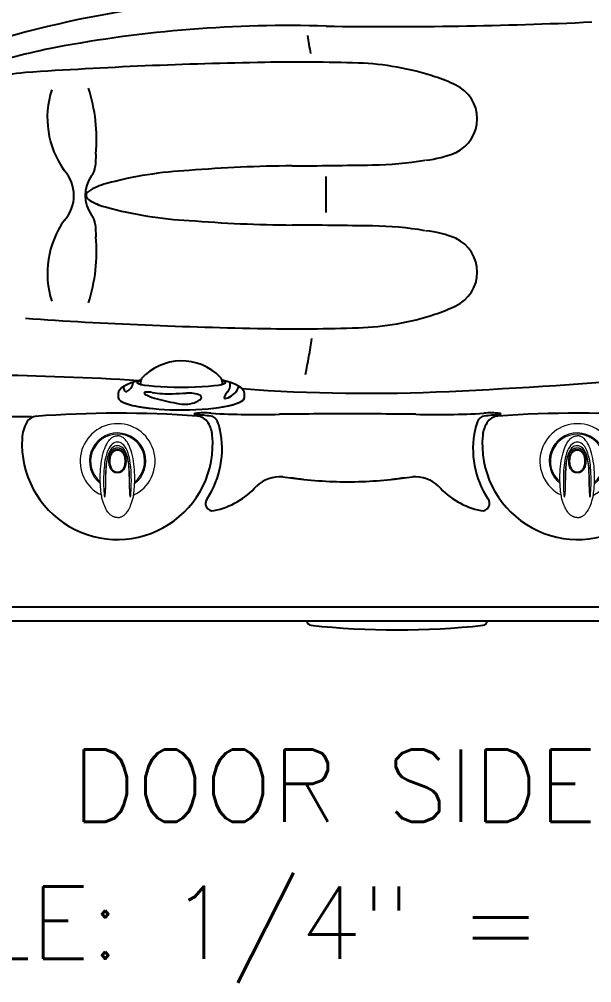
# Model space of a CAD drawing. Extents: x 941 to 1034, y 781 to 934.
# Drawn here: x 970.5 to 1002.2, y 780.6 to 834 of the extents above; entities that cross this region are included whole.
import ezdxf
from ezdxf.enums import TextEntityAlignment as Align

# ---------------------------------------------------------------- set-up
doc = ezdxf.new("R2010")
doc.units = 0
doc.header["$MEASUREMENT"] = 0
doc.layers.add('1', color=4, linetype='Continuous')
doc.layers.add('DIM', color=3, linetype='Continuous')
doc.styles.add('SIMPLEX', font='simplex')

# ---------------------------------------------------------------- blocks, each defined once
blk = doc.blocks.new('DIVERTERVALVE')
at = {"layer": '1', "linetype": 'Continuous', "lineweight": 0}
for points in [[(-0.901, -1.895), (-0.903, -1.87), (-0.909, -1.821), (-0.918, -1.749), (-0.929, -1.657), (-0.94, -1.548), (-0.95, -1.42), (-0.959, -1.274), (-0.966, -1.109), (-0.968, -0.934), (-0.966, -0.763), (-0.959, -0.597), (-0.949, -0.441), (-0.936, -0.293), (-0.918, -0.142), (-0.894, 0.017), (-0.866, 0.174), (-0.833, 0.321), (-0.798, 0.457), (-0.758, 0.587), (-0.714, 0.71), (-0.67, 0.817), (-0.626, 0.911), (-0.581, 0.995), (-0.536, 1.068), (-0.491, 1.132), (-0.446, 1.188), (-0.402, 1.235), (-0.359, 1.275), (-0.317, 1.308), (-0.277, 1.335), (-0.24, 1.357), (-0.205, 1.373), (-0.172, 1.386), (-0.139, 1.396), (-0.107, 1.403), (-0.074, 1.408), (-0.041, 1.411), (-0.008, 1.412)], [(0.885, -1.895), (0.887, -1.87), (0.893, -1.821), (0.902, -1.749), (0.913, -1.657), (0.924, -1.548), (0.934, -1.422), (0.943, -1.279), (0.95, -1.119), (0.952, -0.949), (0.95, -0.781), (0.944, -0.618), (0.935, -0.463), (0.922, -0.316), (0.905, -0.166), (0.882, -0.006), (0.854, 0.151), (0.822, 0.3), (0.787, 0.439), (0.747, 0.572), (0.703, 0.699), (0.658, 0.809), (0.613, 0.906), (0.567, 0.992), (0.52, 1.067), (0.474, 1.133), (0.429, 1.189), (0.385, 1.236), (0.342, 1.276), (0.3, 1.309), (0.26, 1.336), (0.223, 1.357), (0.188, 1.373), (0.155, 1.386), (0.123, 1.396), (0.091, 1.403), (0.058, 1.408), (0.025, 1.411), (-0.008, 1.412)], [(-0.901, -1.895), (-0.901, -1.901), (-0.899, -1.911), (-0.896, -1.927), (-0.892, -1.947), (-0.887, -1.97)], [(-0.008, -3.126), (-0.012, -3.126), (-0.017, -3.126), (-0.023, -3.126), (-0.03, -3.125), (-0.037, -3.125), (-0.045, -3.125), (-0.054, -3.124), (-0.063, -3.123), (-0.073, -3.122), (-0.083, -3.121), (-0.094, -3.119), (-0.106, -3.117), (-0.119, -3.115), (-0.133, -3.112), (-0.148, -3.108), (-0.164, -3.103), (-0.182, -3.098), (-0.201, -3.091), (-0.221, -3.083), (-0.243, -3.074), (-0.266, -3.062), (-0.29, -3.049), (-0.317, -3.033), (-0.345, -3.014), (-0.374, -2.992), (-0.405, -2.966), (-0.437, -2.936), (-0.47, -2.901), (-0.504, -2.862), (-0.539, -2.817), (-0.575, -2.766), (-0.611, -2.71), (-0.647, -2.647), (-0.682, -2.578), (-0.718, -2.501), (-0.753, -2.416), (-0.788, -2.321), (-0.822, -2.215), (-0.855, -2.099), (-0.887, -1.97)], [(-0.008, -3.126), (-0.004, -3.126), (0.001, -3.126), (0.007, -3.126), (0.014, -3.125), (0.021, -3.125), (0.029, -3.125), (0.038, -3.124), (0.047, -3.123), (0.057, -3.122), (0.067, -3.121), (0.078, -3.119), (0.09, -3.117), (0.103, -3.115), (0.117, -3.112), (0.132, -3.108), (0.148, -3.103), (0.166, -3.098), (0.185, -3.091), (0.205, -3.083), (0.227, -3.073), (0.25, -3.062), (0.275, -3.048), (0.302, -3.032), (0.33, -3.013), (0.359, -2.991), (0.39, -2.965), (0.422, -2.934), (0.456, -2.899), (0.49, -2.859), (0.526, -2.814), (0.561, -2.763), (0.597, -2.706), (0.634, -2.642), (0.67, -2.571), (0.706, -2.492), (0.741, -2.405), (0.776, -2.31), (0.809, -2.206), (0.841, -2.093), (0.871, -1.971)], [(0.871, -1.97), (0.876, -1.947), (0.88, -1.927), (0.883, -1.911), (0.885, -1.901), (0.885, -1.895)]]:
    blk.add_lwpolyline(points, dxfattribs=at)
at = {"layer": '1', "color": 3, "lineweight": 0}
for points in [[(-0.008, 1.059), (-0.075, 1.054), (-0.149, 1.037), (-0.223, 1.003), (-0.294, 0.953), (-0.361, 0.887), (-0.425, 0.805), (-0.486, 0.706), (-0.544, 0.588), (-0.597, 0.449), (-0.643, 0.299), (-0.676, 0.159), (-0.701, 0.03), (-0.72, -0.098), (-0.736, -0.229), (-0.75, -0.369), (-0.762, -0.523), (-0.77, -0.692), (-0.776, -0.878), (-0.778, -1.083), (-0.775, -1.31), (-0.767, -1.563), (-0.749, -1.846)], [(-0.008, 0.857), (-0.093, 0.849), (-0.172, 0.825), (-0.246, 0.784), (-0.319, 0.722), (-0.388, 0.637), (-0.452, 0.528), (-0.51, 0.395), (-0.559, 0.24), (-0.6, 0.061), (-0.633, -0.142), (-0.658, -0.369), (-0.674, -0.623), (-0.679, -0.862), (-0.679, -1.073), (-0.679, -1.261), (-0.681, -1.43), (-0.685, -1.582), (-0.692, -1.719), (-0.702, -1.842), (-0.715, -1.951)], [(-0.712, -1.957), (-0.694, -1.869), (-0.68, -1.762), (-0.669, -1.638), (-0.661, -1.498), (-0.656, -1.341), (-0.652, -1.168), (-0.649, -0.977), (-0.646, -0.778), (-0.64, -0.603), (-0.632, -0.447), (-0.623, -0.309), (-0.611, -0.186), (-0.597, -0.075), (-0.581, 0.026), (-0.563, 0.116), (-0.543, 0.198), (-0.521, 0.271), (-0.497, 0.336), (-0.473, 0.393), (-0.447, 0.444), (-0.42, 0.489), (-0.394, 0.528), (-0.368, 0.562), (-0.342, 0.59), (-0.317, 0.615), (-0.293, 0.636), (-0.27, 0.654), (-0.247, 0.67), (-0.227, 0.682), (-0.207, 0.693), (-0.189, 0.702), (-0.172, 0.71), (-0.156, 0.716), (-0.141, 0.722), (-0.127, 0.726), (-0.114, 0.73), (-0.102, 0.733), (-0.091, 0.736), (-0.081, 0.738), (-0.072, 0.74), (-0.063, 0.741), (-0.054, 0.743), (-0.047, 0.744), (-0.04, 0.745), (-0.033, 0.745), (-0.027, 0.746), (-0.022, 0.746), (-0.017, 0.746), (-0.012, 0.746), (-0.008, 0.746)], [(-0.008, -0.654), (-0.021, -0.654), (-0.036, -0.654), (-0.051, -0.652), (-0.068, -0.65), (-0.087, -0.647), (-0.108, -0.643), (-0.13, -0.637), (-0.155, -0.629), (-0.181, -0.618), (-0.209, -0.604), (-0.239, -0.586), (-0.27, -0.563), (-0.302, -0.535), (-0.333, -0.501), (-0.363, -0.462), (-0.391, -0.417), (-0.415, -0.369), (-0.435, -0.319), (-0.45, -0.271), (-0.462, -0.225), (-0.47, -0.181), (-0.476, -0.141), (-0.48, -0.105), (-0.482, -0.074), (-0.483, -0.045), (-0.484, -0.019), (-0.484, 0.007), (-0.483, 0.033), (-0.482, 0.06), (-0.48, 0.09), (-0.477, 0.123), (-0.472, 0.162), (-0.464, 0.204), (-0.454, 0.247), (-0.442, 0.29), (-0.427, 0.331), (-0.411, 0.37), (-0.394, 0.405), (-0.376, 0.437), (-0.358, 0.464), (-0.339, 0.489), (-0.321, 0.51), (-0.304, 0.529), (-0.287, 0.545), (-0.27, 0.559), (-0.256, 0.571), (-0.242, 0.581), (-0.228, 0.589), (-0.215, 0.597), (-0.202, 0.605), (-0.187, 0.612), (-0.171, 0.62), (-0.152, 0.627), (-0.129, 0.634), (-0.104, 0.641), (-0.075, 0.647), (-0.042, 0.65), (-0.008, 0.652)], [(-0.008, 0.597), (-0.026, 0.596), (-0.046, 0.595), (-0.068, 0.592), (-0.093, 0.587), (-0.118, 0.581), (-0.14, 0.573), (-0.159, 0.565), (-0.175, 0.557), (-0.191, 0.549), (-0.206, 0.54), (-0.222, 0.528), (-0.24, 0.515), (-0.257, 0.5), (-0.273, 0.485), (-0.287, 0.469), (-0.3, 0.454), (-0.312, 0.438), (-0.324, 0.421), (-0.336, 0.402), (-0.348, 0.38), (-0.361, 0.356), (-0.372, 0.33), (-0.384, 0.301), (-0.395, 0.269), (-0.405, 0.233), (-0.414, 0.192), (-0.422, 0.146), (-0.428, 0.095), (-0.431, 0.039), (-0.431, -0.024), (-0.427, -0.095), (-0.417, -0.172), (-0.401, -0.243), (-0.382, -0.303), (-0.36, -0.355), (-0.335, -0.4), (-0.31, -0.439), (-0.284, -0.471), (-0.258, -0.498), (-0.231, -0.521), (-0.205, -0.539), (-0.181, -0.554), (-0.158, -0.565), (-0.137, -0.574), (-0.118, -0.581), (-0.099, -0.586), (-0.083, -0.59), (-0.067, -0.592), (-0.053, -0.594), (-0.04, -0.596), (-0.029, -0.596), (-0.018, -0.597), (-0.008, -0.597)], [(0.733, -1.846), (0.751, -1.556), (0.76, -1.298), (0.762, -1.069), (0.76, -0.863), (0.754, -0.677), (0.745, -0.51), (0.733, -0.358), (0.719, -0.22), (0.703, -0.09), (0.683, 0.037), (0.659, 0.166), (0.625, 0.305), (0.58, 0.452), (0.527, 0.59), (0.469, 0.707), (0.408, 0.806), (0.344, 0.888), (0.278, 0.953), (0.206, 1.003), (0.132, 1.037), (0.059, 1.054), (-0.008, 1.059)], [(0.699, -1.951), (0.686, -1.84), (0.676, -1.716), (0.668, -1.577), (0.664, -1.423), (0.663, -1.255), (0.664, -1.069), (0.663, -0.865), (0.658, -0.64), (0.644, -0.394), (0.619, -0.155), (0.586, 0.052), (0.545, 0.233), (0.496, 0.39), (0.438, 0.524), (0.374, 0.634), (0.304, 0.721), (0.231, 0.783), (0.156, 0.824), (0.077, 0.849), (-0.008, 0.857)], [(-0.008, 0.746), (-0.004, 0.746), (0.001, 0.746), (0.006, 0.746), (0.011, 0.746), (0.018, 0.745), (0.024, 0.745), (0.031, 0.744), (0.039, 0.743), (0.047, 0.741), (0.056, 0.74), (0.066, 0.738), (0.076, 0.736), (0.087, 0.733), (0.099, 0.73), (0.112, 0.726), (0.126, 0.721), (0.141, 0.716), (0.157, 0.709), (0.175, 0.701), (0.193, 0.692), (0.213, 0.681), (0.234, 0.668), (0.256, 0.653), (0.28, 0.634), (0.304, 0.612), (0.329, 0.587), (0.355, 0.557), (0.382, 0.522), (0.408, 0.482), (0.435, 0.437), (0.461, 0.384), (0.486, 0.325), (0.509, 0.259), (0.531, 0.184), (0.551, 0.1), (0.568, 0.008), (0.584, -0.095), (0.597, -0.207), (0.608, -0.33), (0.618, -0.465), (0.624, -0.614), (0.629, -0.776), (0.633, -0.955), (0.636, -1.149), (0.639, -1.333), (0.645, -1.494), (0.653, -1.636), (0.664, -1.761), (0.678, -1.868), (0.696, -1.957)], [(-0.008, 0.652), (0.026, 0.65), (0.059, 0.647), (0.088, 0.641), (0.113, 0.634), (0.136, 0.627), (0.155, 0.62), (0.171, 0.612), (0.186, 0.605), (0.199, 0.597), (0.213, 0.589), (0.226, 0.581), (0.24, 0.571), (0.255, 0.559), (0.271, 0.545), (0.288, 0.529), (0.305, 0.51), (0.323, 0.489), (0.341, 0.465), (0.359, 0.438), (0.377, 0.408), (0.394, 0.374), (0.409, 0.336), (0.424, 0.296), (0.436, 0.254), (0.446, 0.212), (0.454, 0.169), (0.46, 0.13), (0.464, 0.095), (0.466, 0.065), (0.467, 0.037), (0.468, 0.012), (0.468, -0.014), (0.468, -0.04), (0.466, -0.069), (0.464, -0.1), (0.461, -0.135), (0.455, -0.174), (0.447, -0.217), (0.436, -0.263), (0.422, -0.311), (0.403, -0.36), (0.38, -0.409), (0.352, -0.455), (0.322, -0.495), (0.291, -0.531), (0.257, -0.561), (0.225, -0.585), (0.195, -0.603), (0.166, -0.618), (0.139, -0.629), (0.115, -0.637), (0.092, -0.643), (0.071, -0.647), (0.052, -0.65), (0.035, -0.652), (0.02, -0.654), (0.005, -0.654), (-0.008, -0.654)], [(-0.008, -0.597), (0.002, -0.597), (0.013, -0.596), (0.024, -0.596), (0.037, -0.594), (0.051, -0.592), (0.066, -0.59), (0.083, -0.586), (0.101, -0.581), (0.12, -0.575), (0.141, -0.566), (0.163, -0.555), (0.186, -0.542), (0.211, -0.524), (0.237, -0.503), (0.262, -0.477), (0.288, -0.447), (0.313, -0.411), (0.337, -0.369), (0.359, -0.32), (0.378, -0.265), (0.395, -0.202), (0.407, -0.129), (0.414, -0.056), (0.415, 0.012), (0.413, 0.073), (0.408, 0.13), (0.4, 0.18), (0.391, 0.225), (0.38, 0.264), (0.369, 0.298), (0.357, 0.328), (0.346, 0.354), (0.333, 0.378), (0.321, 0.401), (0.309, 0.42), (0.297, 0.437), (0.285, 0.453), (0.272, 0.468), (0.258, 0.484), (0.242, 0.499), (0.224, 0.515), (0.205, 0.529), (0.189, 0.54), (0.174, 0.55), (0.158, 0.558), (0.142, 0.566), (0.123, 0.573), (0.101, 0.581), (0.077, 0.587), (0.052, 0.592), (0.03, 0.595), (0.01, 0.596), (-0.008, 0.597)], [(-0.749, -1.846), (-0.748, -1.86), (-0.747, -1.873), (-0.745, -1.886), (-0.744, -1.897), (-0.742, -1.907), (-0.741, -1.917), (-0.74, -1.925), (-0.738, -1.933), (-0.737, -1.94), (-0.735, -1.946), (-0.733, -1.952), (-0.732, -1.958), (-0.73, -1.963), (-0.728, -1.967), (-0.726, -1.971), (-0.723, -1.974), (-0.721, -1.974), (-0.718, -1.973), (-0.716, -1.97), (-0.714, -1.966), (-0.713, -1.962), (-0.712, -1.957)], [(-0.715, -1.951), (-0.715, -1.953), (-0.714, -1.955), (-0.712, -1.957)], [(0.696, -1.957), (0.697, -1.962), (0.699, -1.967), (0.7, -1.97), (0.702, -1.973), (0.705, -1.974), (0.708, -1.973), (0.71, -1.97), (0.712, -1.966), (0.714, -1.962), (0.716, -1.957), (0.718, -1.951), (0.719, -1.946), (0.721, -1.939), (0.722, -1.932), (0.724, -1.924), (0.725, -1.916), (0.727, -1.906), (0.728, -1.896), (0.729, -1.885), (0.731, -1.873), (0.732, -1.86), (0.733, -1.846)], [(0.699, -1.951), (0.699, -1.953), (0.698, -1.955), (0.696, -1.957)]]:
    blk.add_lwpolyline(points, dxfattribs=at)
at = {"layer": '1', "linetype": 'Continuous', "lineweight": 0}
blk.add_arc((0, 0), 2.08, 295.2259, 244.2689, dxfattribs=at)
at = {"layer": '1', "color": 3, "lineweight": 0}
for radius, start, end in [(1.565, 307.1142, 232.1242), (1.497, 309.2973, 229.8845)]:
    blk.add_arc((0, 0), radius, start, end, dxfattribs=at)
blk = doc.blocks.new('2005ENVOY')
at = {"layer": '1', "color": 2}
for p, q in [((34.534, 12.598), (34.534, 12.381)), ((34.534, 12.598), (34.534, 12.381)), ((41.534, 12.381), (41.534, 12.598)), ((41.534, 12.381), (41.534, 12.598))]:
    blk.add_line(p, q, dxfattribs=at)
at = {"layer": '1', "linetype": 'Continuous'}
blk.add_lwpolyline([(81, 0, 0.414214), (93, 12), (93, 77, 0.414214), (81, 89), (12, 89, 0.414214), (0, 77), (0, 12, 0.414214), (12, 0)], format="xyb", close=True, dxfattribs=at)
at = {"layer": '1', "color": 3, "linetype": 'Continuous'}
blk.add_lwpolyline([(81, 0.779, 0.414214), (92.221, 12), (92.221, 77, 0.414214), (81, 88.221), (12, 88.221, 0.414214), (0.779, 77), (0.779, 12, 0.414214), (12, 0.779)], format="xyb", close=True, dxfattribs=at)
at = {"layer": '1'}
for points in [[(35.828, 13.44, 0.13592), (35.763, 13.208, 0.051664), (35.773, 13.115, 0.051664)], [(35.828, 13.44, 0.13592), (35.763, 13.208, 0.051664), (35.773, 13.115, 0.051664)], [(40.301, 13.115, 0.051664), (40.311, 13.208, 0.189957), (40.189, 13.516)], [(40.301, 13.115, 0.051664), (40.311, 13.208, 0.189957), (40.189, 13.516)]]:
    blk.add_lwpolyline(points, format="xyb", dxfattribs=at)
at = {"layer": '1', "color": 2, "linetype": 'Continuous'}
for centre, radius, start, end in [((44.819, -26.458), 61.082, 97.11509, 106.32251), ((35.644, 27.895), 5.044, 162.0596, 215.3953), ((24.12, 26.685), 9.215, 354.9923, 18.044), ((30.03, 23.584), 2.047, 317.3728, 42.7586), ((35.682, 19.266), 5.078, 144.7361, 197.7468), ((24.12, 20.482), 9.215, 341.956, 5.0077), ((25.184, -156.812), 170.448, 86.47602, 89.25184), ((36.461, 356.716), 344.388, 272.73462, 274.70768), ((48.408, 106.593), 93.98, 265.71711, 272.73462)]:
    blk.add_arc(centre, radius, start, end, dxfattribs=at)
at = {"layer": '1', "color": 3}
for centre, radius, start, end in [((49.469, 284.179), 251.232, 269.22328, 272.58412), ((43.948, -35.889), 68.891, 88.24079, 100.78469), ((37.061, 0.266), 32.086, 100.7847, 109.0939), ((47.174, -230.644), 261.644, 90.9872, 93.89815), ((44.464, -73.399), 104.376, 88.13953, 90.9872), ((47.364, 15.879), 15.051, 71.7052, 88.1395), ((30.824, 15.947), 14.519, 95.6826, 103.5789), ((48.794, 20.205), 10.495, 64.8355, 71.7052), ((52.378, 27.833), 2.067, 295.5058, 64.8355), ((46.037, 24.765), 12.786, 174.9923, 178.1266), ((50.967, 31.51), 6, 275.7819, 292.7933), ((32.483, 25.208), 0.776, 317.9869, 358.1266), ((44.791, -53.492), 78.717, 90.446, 94.60974), ((39.417, 636.873), 611.669, 270.446003, 270.864303), ((48.351, 44.694), 19.422, 270.8643, 279.4597), ((34.543, 23.584), 1.85, 143.3123, 216.4356), ((39.565, 3.315), 21.684, 92.9074, 105.2088), ((34.592, 21.259), 3.065, 103.5065, 124.0213), ((32.997, 23.583), 0.247, 119.0506, 240.9494), ((34.526, 25.81), 2.947, 235.9787, 252.5647), ((34.592, 25.908), 3.065, 235.9787, 256.4935), ((32.483, 21.959), 0.776, 1.8734, 42.0131), ((39.565, 43.852), 21.684, 254.7912, 267.0926), ((46.037, 22.402), 12.786, 181.8734, 185.0077), ((44.791, 100.659), 78.717, 265.39026, 269.554), ((39.417, -589.707), 611.669, 89.135697, 89.553997), ((48.351, 2.473), 19.422, 80.5403, 89.1357), ((50.967, 15.657), 6, 67.2067, 84.2181), ((52.378, 19.334), 2.067, 295.1645, 64.4942), ((48.794, 26.962), 10.495, 288.2948, 295.1645), ((47.174, 277.811), 261.644, 266.10185, 269.0128), ((47.364, 31.288), 15.051, 271.8605, 288.2948), ((44.464, 120.566), 104.376, 269.0128, 271.86047), ((35.421, 13.046), 0.603, 185.8939, 208.7393), ((35.421, 13.046), 0.603, 185.8939, 208.7393), ((34.804, 13.193), 0.517, 292.7326, 325.2979), ((34.804, 13.193), 0.517, 292.7326, 325.2979), ((34.89, 13.221), 0.47, 316.2502, 0.5491), ((34.89, 13.221), 0.47, 316.2502, 0.5491), ((40.291, 13.281), 0.968, 283.4651, 336.5018), ((40.291, 13.281), 0.968, 283.4651, 336.5018), ((40.177, 13.076), 0.569, 318.0526, 4.8017), ((40.177, 13.076), 0.569, 318.0526, 4.8017), ((19.406, 8.946), 21.743, 11.0756, 11.3367), ((19.406, 8.946), 21.743, 11.0756, 11.3367), ((41.04, 12.976), 0.16, 329.8654, 11.1187), ((41.04, 12.976), 0.16, 329.8654, 11.1187), ((34.975, 12.805), 0.0962, 210.8909, 287.2751), ((34.975, 12.805), 0.0962, 210.8909, 287.2751), ((36.017, 12.63), 0.0434, 105.6536, 223.3005), ((36.017, 12.63), 0.0434, 105.6536, 223.3005), ((36.187, 12.79), 0.277, 223.3005, 240.1209), ((36.187, 12.79), 0.277, 223.3005, 240.1209), ((36.102, 12.325), 0.36, 87.2297, 105.6536), ((36.102, 12.325), 0.36, 87.2297, 105.6536), ((37.072, 14.345), 2.066, 240.3077, 255.1029), ((37.072, 14.345), 2.066, 240.3077, 255.1029), ((36.143, 10.911), 1.773, 80.9444, 90.7444), ((36.143, 10.911), 1.773, 80.9444, 90.7444), ((37.299, 17.718), 5.131, 260.1534, 272.7294), ((37.299, 17.718), 5.131, 260.1534, 272.7294), ((39.956, 24.364), 12.491, 254.136, 259.7962), ((39.956, 24.364), 12.491, 254.136, 259.7962), ((36.719, 39.016), 26.436, 271.7867, 273.4512), ((36.719, 39.016), 26.436, 271.7867, 273.4512), ((38.348, 10.191), 2.437, 71.9435, 90.8708), ((38.348, 10.191), 2.437, 71.9435, 90.8708), ((38.982, 12.396), 0.166, 296.328, 42.8004), ((38.982, 12.396), 0.166, 296.328, 42.8004), ((40.436, 12.38), 0.0365, 155.8579, 238.2013), ((40.436, 12.38), 0.0365, 155.8579, 238.2013), ((41.417, 11.94), 1.112, 137.2493, 155.8579), ((41.417, 11.94), 1.112, 137.2493, 155.8579), ((40.476, 12.445), 0.112, 238.2013, 291.1912), ((40.476, 12.445), 0.112, 238.2013, 291.1912), ((38.28, 14.438), 2.428, 257.2138, 267.1293), ((38.28, 14.438), 2.428, 257.2138, 267.1293), ((38.239, 13.536), 1.526, 266.9815, 302.3393), ((38.239, 13.536), 1.526, 266.9815, 302.3393), ((27, 1004.509), 993.177, 269.797927, 270.156856), ((30.06, 10.645), 0.699, 94.7057, 148.9377), ((34.546, -48.733), 60.244, 85.84321, 94.37242), ((38.749, 11.47), 0.00726, 139.0969, 220.0096), ((38.762, 11.458), 0.0247, 113.3328, 139.0969), ((38.76, 11.48), 0.0229, 220.0096, 245.1172), ((38.824, 11.616), 0.173, 245.1172, 253.4922), ((38.846, 11.263), 0.237, 107.8973, 113.3328), ((38.84, 11.282), 0.217, 98.0719, 107.8973), ((38.889, 11.835), 0.402, 253.4922, 265.0598), ((39.314, 7.196), 4.331, 84.9492, 96.6916), ((37.185, -7.875), 19.381, 82.656, 85.0598), ((38.857, 10.577), 0.777, 30.5286, 85.8432), ((39.631, 10.914), 0.435, 18.0053, 85.8324), ((42.322, 57.893), 46.458, 266.7586, 271.4148), ((47.253, -278.879), 290.353, 90.00049, 90.74661), ((47.247, -278.879), 290.353, 89.25339, 89.99951), ((52.178, 57.893), 46.458, 268.5852, 273.2414), ((54.869, 10.914), 0.435, 94.1676, 161.9947), ((55.186, 7.196), 4.331, 83.3084, 95.0508), ((57.315, -7.875), 19.381, 94.9402, 97.344), ((55.643, 10.577), 0.777, 94.1568, 149.4714), ((59.954, -48.733), 60.244, 85.62758, 94.15679), ((55.611, 11.835), 0.402, 274.9402, 286.5078), ((55.66, 11.282), 0.217, 72.1027, 81.9281), ((55.676, 11.616), 0.173, 286.5078, 294.8828), ((55.654, 11.263), 0.237, 66.6672, 72.1027), ((55.738, 11.458), 0.0247, 40.9031, 66.6672), ((55.74, 11.48), 0.0229, 294.8828, 319.9904), ((55.751, 11.47), 0.00726, 319.9904, 40.9031), ((31.016, 10.07), 1.814, 148.9377, 178.7872), ((38.061, 10.108), 1.7, 6.5313, 30.5286), ((38.043, 10.206), 2.171, 10.3004, 23.0417), ((56.457, 10.206), 2.171, 156.9583, 169.6996), ((56.439, 10.108), 1.7, 149.4714, 173.4687), ((34.484, 9.801), 5.291, 176.6716, 5.4287), ((35.231, 9.536), 5.061, 326.9008, 12.2052), ((59.269, 9.536), 5.061, 167.7948, 213.0992), ((60.016, 9.801), 5.291, 174.5713, 3.3284), ((43.557, 5.991), 1.999, 87.2219, 132.7828), ((49.743, 52.292), 44.72, 262.174, 263.648), ((47.262, 29.791), 22.081, 261.5893, 269.9695), ((47.238, 29.791), 22.081, 270.0305, 278.4107), ((44.757, 52.292), 44.72, 276.352, 277.826), ((50.943, 5.991), 1.999, 47.2172, 92.7781), ((38.938, 10.412), 4.401, 282.052, 317.8307), ((55.562, 10.412), 4.401, 222.1693, 257.948), ((39.772, 6.504), 0.404, 138.3871, 282.052), ((54.728, 6.504), 0.404, 257.948, 41.6129)]:
    blk.add_arc(centre, radius, start, end, dxfattribs=at)
at = {"layer": '1', "color": 3, "linetype": 'Continuous'}
for centre, radius, start, end in [((19.748, 27.63), 25.747, 8.5449, 10.7776), ((0.794, 23.63), 45.277, 358.74, 1.2645), ((0.151, 22.425), 45.626, 348.9236, 351.4591)]:
    blk.add_arc(centre, radius, start, end, dxfattribs=at)
at = {"layer": '1'}
blk.add_arc((38.045, 11.391), 3.019, 44.7391, 137.2524, dxfattribs=at)
at = {"layer": '1', "color": 2}
for centre, radius, start, end in [((45.25, 0), 0.25, 180, 263.9744), ((54.75, 0), 0.25, 276.0256, 0), ((50, 45), 45.5, 263.9744, 276.0256)]:
    blk.add_arc(centre, radius, start, end, dxfattribs=at)
for centre, major_axis, ratio, start_param, end_param in [((38.034, 12.598), (-3.5, 0), 0.277967, 5.410732, 6.283185), ((38.034, 12.598), (-3.5, 0), 0.277967, 5.410732, 6.283185), ((38.037, 13.216), (-2.455, 0), 0.106644, 5.881757, 9.826206), ((38.034, 12.598), (-3.5, 0), 0.277967, 3.141593, 4.011992), ((38.034, 12.598), (-3.5, 0), 0.277967, 3.141593, 4.011992), ((38.034, 12.381), (3.5, 0), 0.196464, 3.141593, 4.238058), ((38.034, 12.381), (3.5, 0), 0.196464, 3.141593, 4.635011), ((38.034, 12.381), (3.5, 0), 0.196464, 4.635011, 6.283185), ((38.034, 12.381), (3.5, 0), 0.196464, 5.149542, 6.283185)]:
    blk.add_ellipse(centre, major_axis=major_axis, ratio=ratio, start_param=start_param, end_param=end_param, dxfattribs=at)
at = {"layer": '1', "color": 3}
blk.add_ellipse((38.037, 13.216), major_axis=(-2.455, 0), ratio=0.106644, start_param=5.881757, end_param=9.826206, dxfattribs=at)
for p in [(34.5, 8.85), (60, 8.85)]:
    blk.add_blockref('DIVERTERVALVE', p, dxfattribs=at)

msp = doc.modelspace()

# ---------------------------------------------------------------- block references
at = {"layer": '1'}
msp.add_blockref('2005ENVOY', (941.433, 800.675), dxfattribs=at)

# ---------------------------------------------------------------- texts
at = {"layer": 'DIM', "style": 'SIMPLEX'}
for s, p in [('DOOR SIDE', (987.937, 789.536)), ('SCALE: 1/4" = 1\'-0"', (988.009, 781.943))]:
    msp.add_text(s, height=4, dxfattribs=at).set_placement(p, align=Align.CENTER)

doc.saveas('drawing.dxf')
